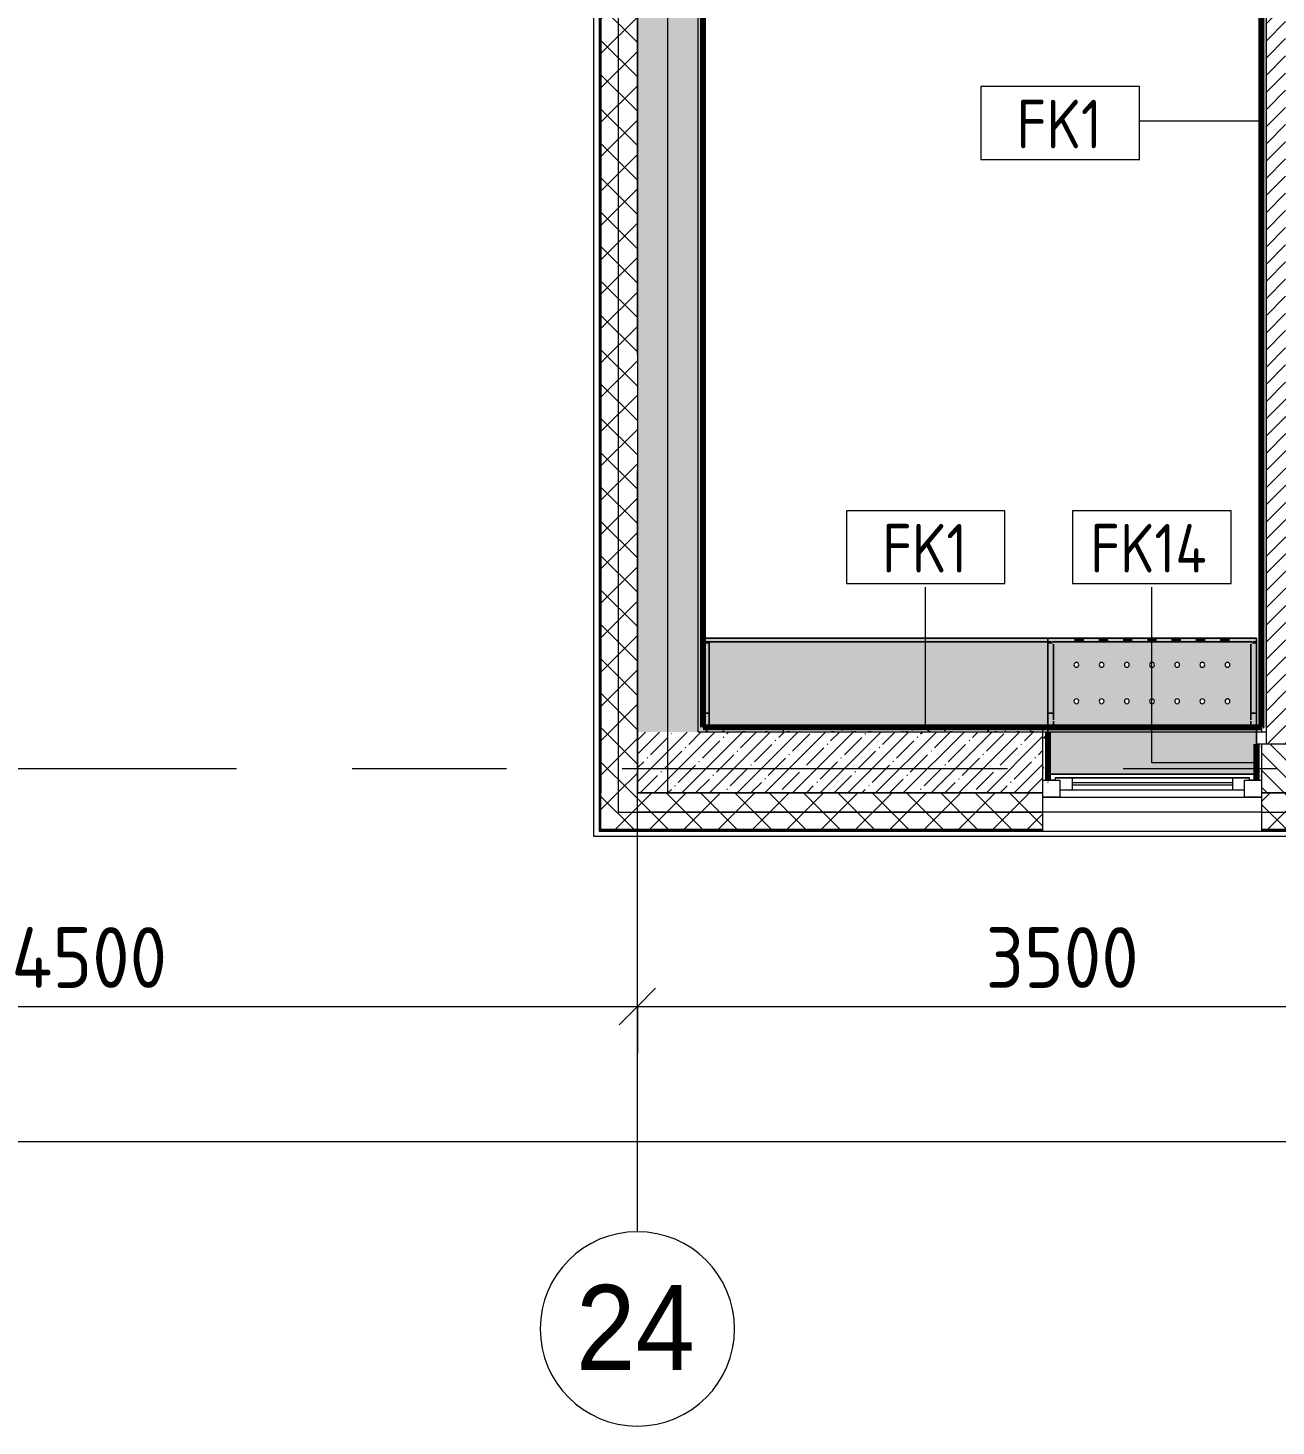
# Model space of a CAD drawing. Header units: millimetres. Extents: x 81711 to 274967, y -8553 to 29000.
# Drawn here: x 86850 to 91990, y -2706 to 3048 of the extents above; entities that cross this region are included whole.
import ezdxf

# ---------------------------------------------------------------- set-up
doc = ezdxf.new("R2010")
doc.units = ezdxf.units.MM
doc.linetypes.add('Осевая', pattern=[3175, 635, -476.25, 1587.5, -476.25])
for name, color, linetype, lineweight in [('A-ANNO-DIMS', 7, 'Continuous', 9), ('A-ANNO-DIMS-100', 7, 'Continuous', 9), ('A-GLAZ', 7, 'Continuous', 9), ('A-GLAZ-1', 7, 'Continuous', 13), ('A-WALL', 7, 'Continuous', 9), ('A-WALL-IDEN', 7, 'Continuous', 9), ('I-WALL', 7, 'Continuous', 9), ('Оси', 7, 'Continuous', 9), ('Оси-1', 7, 'Continuous', 20), ('Оси-2', 7, 'Осевая', 9)]:
    doc.layers.add(name, color=color, linetype=linetype, lineweight=lineweight)
for name, color, linetype, lineweight, true_color in [('A-WALL-1', 7, 'Continuous', 9, 0xc0c0c0), ('A-WALL-2', 7, 'Continuous', 9, 0xff80c0), ('I-WALL-19', 7, 'Continuous', 80, 0xffd2ff), ('I-WALL-5', 7, 'Continuous', 9, 0xc0c0c0), ('I-WALL-6', 7, 'Continuous', 9, 0xcbc7bf), ('I-WALL-8', 7, 'Continuous', 80, 0xff80c0), ('S-WALL-ANLY', 7, 'Continuous', 13, 0x008040), ('S-WALL-ANLY-1', 7, 'Continuous', 5, 0x008040), ('Знаки-2', 9, 'Continuous', 9, 0x808080), ('Знаки-3', 7, 'Continuous', 9, 0xd1cabb), ('Знаки-5', 7, 'Continuous', 9, 0xc1bbaf), ('Знаки-6', 7, 'Continuous', 9, 0xaba79f), ('Знаки-7', 7, 'Continuous', 9, 0xd4ccbd), ('Знаки-8', 7, 'Continuous', 9, 0xccc5b7)]:
    doc.layers.add(name, color=color, linetype=linetype, lineweight=lineweight, true_color=true_color)
doc.layers.add('Знаки-4', color=7, linetype='Continuous', lineweight=9, transparency=0.5)
doc.styles.add('Arial', font='arial.ttf', dxfattribs={"width": 0.9, "height": 350})
doc.styles.add('GOST Common', font='GOST_Common.ttf', dxfattribs={"width": 0.9, "height": 200})
doc.styles.add('ISOCPEUR', font='isocpeur.ttf', dxfattribs={"width": 0.9, "height": 250})
doc.dimstyles.new('ISO-2_5_0_9К_БОЛЬШОЙ_1', dxfattribs={"dimscale": 304.8, "dimtxt": 248.995294, "dimasz": 0.492126, "dimexe": 0.393701, "dimexo": 0.984252, "dimgap": 0, "dimtad": 1, "dimdec": 0, "dimrnd": 10, "dimzin": 0, "dimdsep": 46, "dimtxsty": 'ISOCPEUR', "dimblk1": 'OBLIQUE', "dimblk2": 'OBLIQUE', "dimsah": 1, "dimcen": 0.09, "dimdle": 0.393701, "dimazin": 0, "dimtfac": 1, "dimtdec": 4, "dimtix": 1, "dimtmove": 0, "dimatfit": 3, "dimfxl": 1, "dimtvp": 1, "dimtolj": 1, "dimtzin": 0, "dimarcsym": 2})
pattern_1 = [(45, (0, 0), (-70.71068, 70.71068), []), (135, (0, 0), (-70.71068, -70.71068), [])]
pattern_2 = [(45, (0, 0), (-57.024626, 57.024626), []), (45, (57.025, 0), (-57.024626, 57.024626), [100.806, -20.161, 3.353, -16.808])]
pattern_3 = [(0, (0, 0), (121.92, 30.48), [10.058, -81.382, 10.058, -81.382, -487.68]), (0, (0, 0), (121.92, 30.48), [-182.88, 10.058, -172.822, 10.058, -81.382, -213.36]), (0, (0, 0), (121.92, 30.48), [-457.2, 10.058, -50.902, 10.058, -142.342]), (120, (45.72, 15.24), (-87.356454, 90.345817), [10.058, -81.382, 10.058, -81.382, -487.68]), (120, (45.72, 15.24), (-87.356454, 90.345817), [-182.88, 10.058, -172.822, 10.058, -81.382, -213.36]), (120, (45.72, 15.24), (-87.356454, 90.345817), [-457.2, 10.058, -50.902, 10.058, -142.342]), (240, (60.96, 76.2), (-34.563546, -120.825817), [10.058, -81.382, 10.058, -81.382, -487.68]), (240, (60.96, 76.2), (-34.563546, -120.825817), [-182.88, 10.058, -172.822, 10.058, -81.382, -213.36]), (240, (60.96, 76.2), (-34.563546, -120.825817), [-457.2, 10.058, -50.902, 10.058, -142.342])]

# ---------------------------------------------------------------- blocks, each defined once
blk = doc.blocks.new('120_Окно_СКБ_1Ст - 120_Окно_СКБ_1Ст 900х2500_h_ с форточкой-22876038-План отделки стен 1 этажа в осях 23_1-33')
at = {"layer": 'A-GLAZ'}
for p, q in [((450, -57), (-450, -57)), ((-330, -107), (330, -107)), ((-430, -127), (-400, -127)), ((330, -117), (-330, -117)), ((400, -127), (430, -127))]:
    blk.add_line(p, q, dxfattribs=at)
at = {"layer": 'A-GLAZ-1'}
for p, q in [((-450, -127), (-450, -57)), ((-450, -57), (-380, -57)), ((-380, -57), (-380, -127)), ((380, -127), (380, -57)), ((380, -57), (450, -57)), ((450, -57), (450, -127)), ((380, -87), (-380, -87)), ((-380, -87), (-380, -127)), ((-330, -137), (-330, -87)), ((330, -137), (330, -87)), ((380, -127), (380, -87)), ((-380, -127), (-450, -127)), ((-380, -127), (-400, -127)), ((-400, -127), (-400, -137)), ((-400, -137), (400, -137)), ((400, -137), (-400, -137)), ((450, -127), (380, -127)), ((400, -127), (380, -127)), ((400, -137), (400, -127))]:
    blk.add_line(p, q, dxfattribs=at)
blk = doc.blocks.new('Зашивка радиатора_ с перфорацией М1_1 - Зашивка радиатора_ с перфорацией М1_1-31131234-План отделки стен 1 этажа в осях 23_1-33')
at = {"layer": 'Знаки-4'}
for points in [[(430, 380), (-430, 380), (-430, 180), (430, 180), (430, 207.4)], [(413, -163.9), (-430, -163.9), (-430, -179.9), (430, -179.7), (430, -163.9), (413.6, -163.9)], [(-319, -163.9), (-318.3, -179.9), (-279, -179.9), (-279.7, -163.9), (-318.9, -163.9)], [(-299, -163.9), (-309, -163.9), (-308.7, -179.9), (-289, -179.9), (-289.3, -163.9), (-296.4, -163.9)], [(-219, -163.9), (-218.3, -179.9), (-179, -179.9), (-179.7, -163.9), (-218.3, -163.9)], [(-199, -163.9), (-209, -163.9), (-208.7, -179.9), (-189, -179.9), (-189.3, -163.9), (-196.4, -163.9)], [(-101.6, -163.9), (-119, -163.9), (-118.3, -179.9), (-79, -179.9), (-79.7, -163.9), (-99, -163.9)], [(-99, -163.9), (-109, -163.9), (-108.7, -179.9), (-89, -179.9), (-89.3, -163.9), (-96.4, -163.9)], [(-99, -163.9), (-109, -163.9), (-108.7, -179.9), (-89, -179.9), (-89.3, -163.9), (-96.4, -163.9)], [(1, -163.9), (-19, -163.9), (-18.3, -179.9), (21, -179.9), (20.3, -163.9), (6.2, -163.9)], [(1, -163.9), (-9, -163.9), (-8.7, -179.9), (11, -179.9), (10.7, -163.9), (3.6, -163.9)], [(103.6, -163.9), (81, -163.9), (81.7, -179.9), (121, -179.9), (120.3, -163.9), (104.7, -163.9)], [(101, -163.9), (91, -163.9), (91.3, -179.9), (111, -179.9), (110.7, -163.9), (103.6, -163.9)], [(181, -163.9), (181.7, -179.9), (221, -179.9), (220.3, -163.9), (181.7, -163.9)], [(201, -163.9), (191, -163.9), (191.3, -179.9), (211, -179.9), (210.7, -163.9), (203.6, -163.9)], [(201, -163.9), (191, -163.9), (191.3, -179.9), (211, -179.9), (210.7, -163.9), (203.6, -163.9)], [(301, -163.9), (281, -163.9), (281.7, -179.9), (321, -179.9), (320.3, -163.9), (306.2, -163.9)], [(301, -163.9), (291, -163.9), (291.3, -179.9), (311, -179.9), (310.7, -163.9), (303.6, -163.9)]]:
    blk.add_hatch(color=256, dxfattribs=at).paths.add_polyline_path(points)
h = blk.add_hatch(color=256, dxfattribs=at)
h.paths.add_polyline_path([(297, 180), (-430, 180), (-430, -179.9), (430.2, -179.9), (430.2, 180)])
h.paths.add_polyline_path([(-102.8, 90.4), (-97.8, 89), (-94.1, 85.4), (-92.8, 80.4), (-94.1, 75.4), (-97.8, 71.7), (-102.8, 70.4), (-107.8, 71.7), (-111.4, 75.4), (-112.8, 80.4), (-111.4, 85.4), (-107.8, 89), (-105.3, 90)])
h.paths.add_polyline_path([(-206.5, 90.4), (-201.5, 89), (-197.8, 85.4), (-196.5, 80.4), (-197.8, 75.4), (-202, 71.5), (-206.5, 70.4), (-211.5, 71.7), (-215.2, 75.4), (-216.5, 80.4), (-215.2, 85.4), (-211.5, 89), (-209.1, 90)])
h.paths.add_polyline_path([(312.2, 90.4), (317.2, 89), (320.9, 85.4), (322.2, 80.4), (320.9, 75.4), (317.2, 71.7), (312.2, 70.4), (307.2, 71.7), (303.6, 75.4), (302.2, 80.4), (303.6, 85.4), (307.2, 89), (309.7, 90)])
h.paths.add_polyline_path([(-310.3, 90.4), (-305.3, 89), (-301.6, 85.4), (-300.3, 80.4), (-301.6, 75.4), (-305.3, 71.7), (-310.3, 70.4), (-315.3, 71.7), (-318.9, 75.4), (-320.3, 80.4), (-318.9, 85.4), (-315.3, 89), (-312.8, 90)])
h.paths.add_polyline_path([(104.7, 90.4), (109.7, 89), (113.4, 85.4), (114.7, 80.4), (113.4, 75.4), (109.7, 71.7), (104.7, 70.4), (99.7, 71.7), (96.1, 75.4), (94.7, 80.4), (96.1, 85.4), (99.7, 89), (102.2, 90)])
h.paths.add_polyline_path([(1, 90.4), (6, 89), (9.7, 85.4), (11, 80.4), (9.7, 75.4), (6, 71.7), (1, 70.4), (-4, 71.7), (-7.7, 75.4), (-9, 80.4), (-7.7, 85.4), (-4, 89), (-1.6, 90)])
h.paths.add_polyline_path([(208.5, 90.4), (213.5, 89), (217.2, 85.4), (218.5, 80.4), (217.2, 75.4), (213.5, 71.7), (208.5, 70.4), (203.5, 71.7), (199.8, 75.4), (198.5, 80.4), (199.8, 85.4), (203.5, 89), (205.9, 90)])
h.paths.add_polyline_path([(-310.3, -59.6), (-305.3, -61), (-301.6, -64.6), (-300.3, -69.6), (-301.6, -74.6), (-305.3, -78.3), (-310.3, -79.6), (-315.3, -78.3), (-318.9, -74.6), (-320.3, -69.6), (-318.9, -64.6), (-315.3, -61), (-312.8, -60)])
h.paths.add_polyline_path([(104.7, -59.6), (109.7, -61), (113.4, -64.6), (114.7, -69.6), (113.4, -74.6), (109.7, -78.3), (104.7, -79.6), (99.7, -78.3), (96.1, -74.6), (94.7, -69.6), (96.1, -64.6), (99.7, -61), (102.2, -60)])
h.paths.add_polyline_path([(312.2, -59.6), (317.2, -61), (320.9, -64.6), (322.2, -69.6), (320.9, -74.6), (317.2, -78.3), (312.2, -79.6), (307.2, -78.3), (303.6, -74.6), (302.2, -69.6), (303.6, -64.6), (307.2, -61), (309.7, -60)])
h.paths.add_polyline_path([(208.5, -59.6), (213.5, -61), (217.2, -64.6), (218.5, -69.6), (217.2, -74.6), (213.5, -78.3), (208.5, -79.6), (203.5, -78.3), (199.8, -74.6), (198.5, -69.6), (199.8, -64.6), (203.5, -61), (205.9, -60)])
h.paths.add_polyline_path([(-102.8, -59.6), (-97.8, -61), (-94.1, -64.6), (-92.8, -69.6), (-94.1, -74.6), (-97.8, -78.3), (-102.8, -79.6), (-107.8, -78.3), (-111.4, -74.6), (-112.8, -69.6), (-111.4, -64.6), (-107.8, -61), (-105.3, -60)])
h.paths.add_polyline_path([(-206.5, -59.6), (-201.5, -61), (-197.8, -64.6), (-196.5, -69.6), (-197.8, -74.6), (-202, -78.5), (-206.5, -79.6), (-211.5, -78.3), (-215.2, -74.6), (-216.5, -69.6), (-215.2, -64.6), (-211.5, -61), (-209.1, -60)])
h.paths.add_polyline_path([(1, -59.6), (6, -61), (9.7, -64.6), (11, -69.6), (9.7, -74.6), (6, -78.3), (1, -79.6), (-4, -78.3), (-7.7, -74.6), (-9, -69.6), (-7.7, -64.6), (-4, -61), (-1.6, -60)])
at = {"layer": 'Знаки-2'}
for p, q in [((430, 380), (-430, 380)), ((-430, 257.4), (-430, 180)), ((-430, 180), (430, 180)), ((430.2, 180), (-430, 180)), ((-430, 180), (-430, -179.9)), ((430, 180), (430, 207.4)), ((430.2, -179.9), (430.2, 180)), ((-430, -179.9), (430.2, -179.9))]:
    blk.add_line(p, q, dxfattribs=at)
for centre, start, end in [((-310.3, 80.4), 180, 0), ((-310.3, 80.4), 0, 180), ((-206.5, 80.4), 0, 180), ((-206.5, 80.4), 180, 360), ((-102.8, 80.4), 0, 180), ((-102.8, 80.4), 180, 0), ((1, 80.4), 0, 180), ((1, 80.4), 180, 0), ((104.7, 80.4), 0, 180), ((104.7, 80.4), 180, 360), ((208.5, 80.4), 0, 180), ((208.5, 80.4), 180, 0), ((312.2, 80.4), 0, 180), ((312.2, 80.4), 180, 0), ((-310.3, -69.6), 0, 180), ((-310.3, -69.6), 180, 0), ((-206.5, -69.6), 0, 180), ((-206.5, -69.6), 180, 0), ((-102.8, -69.6), 0, 180), ((-102.8, -69.6), 180, 0), ((1, -69.6), 0, 180), ((1, -69.6), 180, 0), ((104.7, -69.6), 0, 180), ((104.7, -69.6), 180, 0), ((208.5, -69.6), 0, 180), ((208.5, -69.6), 180, 0), ((312.2, -69.6), 0, 180), ((312.2, -69.6), 180, 0)]:
    blk.add_arc(centre, 10, start, end, dxfattribs=at)
at = {"layer": 'Знаки-3'}
for p, q in [((-304.2, -163.9), (-307.7, -163.9)), ((-294, -163.9), (-304, -163.9)), ((-290.3, -163.9), (-293.8, -163.9)), ((-204.2, -163.9), (-207.7, -163.9)), ((-202, -163.9), (-204, -163.9)), ((-194, -163.9), (-201.6, -163.9)), ((-190.3, -163.9), (-193.8, -163.9)), ((-107.7, -163.9), (-104.2, -163.9)), ((-104.2, -163.9), (-107.7, -163.9)), ((-104, -163.9), (-94, -163.9)), ((-94, -163.9), (-104, -163.9)), ((-93.8, -163.9), (-90.3, -163.9)), ((-90.3, -163.9), (-93.8, -163.9)), ((-4.2, -163.9), (-7.7, -163.9)), ((6, -163.9), (-4, -163.9)), ((9.7, -163.9), (6.2, -163.9)), ((95.8, -163.9), (92.3, -163.9)), ((106, -163.9), (96, -163.9)), ((109.7, -163.9), (106.2, -163.9)), ((192.3, -163.9), (195.8, -163.9)), ((195.8, -163.9), (192.3, -163.9)), ((196, -163.9), (206, -163.9)), ((206, -163.9), (196, -163.9)), ((206.2, -163.9), (209.7, -163.9)), ((209.7, -163.9), (206.2, -163.9)), ((295.8, -163.9), (292.3, -163.9)), ((306, -163.9), (297, -163.9)), ((309.7, -163.9), (306.2, -163.9)), ((430, -164), (430, -179.7)), ((-307.7, -179.9), (-304.2, -179.9)), ((-304, -179.9), (-294, -179.9)), ((-293.8, -179.9), (-290.3, -179.9)), ((-207.7, -179.9), (-204.2, -179.9)), ((-204, -179.9), (-202, -179.9)), ((-201.6, -179.9), (-194, -179.9)), ((-193.8, -179.9), (-190.3, -179.9)), ((-107.7, -179.9), (-104.2, -179.9)), ((-104.2, -179.9), (-107.7, -179.9)), ((-104, -179.9), (-94, -179.9)), ((-94, -179.9), (-104, -179.9)), ((-93.8, -179.9), (-90.3, -179.9)), ((-90.3, -179.9), (-93.8, -179.9)), ((-7.7, -179.9), (-4.2, -179.9)), ((-4, -179.9), (6, -179.9)), ((6.2, -179.9), (9.7, -179.9)), ((92.3, -179.9), (95.8, -179.9)), ((96, -179.9), (106, -179.9)), ((106.2, -179.9), (109.7, -179.9)), ((192.3, -179.9), (195.8, -179.9)), ((195.8, -179.9), (192.3, -179.9)), ((196, -179.9), (206, -179.9)), ((206, -179.9), (196, -179.9)), ((206.2, -179.9), (209.7, -179.9)), ((209.7, -179.9), (206.2, -179.9)), ((292.3, -179.9), (295.8, -179.9)), ((297, -179.9), (306, -179.9)), ((306.2, -179.9), (309.7, -179.9))]:
    blk.add_line(p, q, dxfattribs=at)
at = {"layer": 'Знаки-5'}
for p, q in [((-430, 257.4), (-430, 380)), ((430, 380), (430, 207.4)), ((430, 180), (-430, 180)), ((-430, 180), (430, 180)), ((430.2, 179.9), (430.2, -179.9)), ((-414.4, -163.9), (-430, -163.9)), ((-430, -163.9), (-430, -179.9)), ((-394.9, -163.9), (-410.5, -163.9)), ((-319, -163.9), (-394.3, -163.9)), ((-319, -163.9), (-279, -163.9)), ((-316.3, -163.9), (-319, -163.9)), ((-293.8, -163.9), (-316.3, -163.9)), ((-279.7, -163.9), (-293.8, -163.9)), ((-279, -163.9), (-279.7, -163.9)), ((-219, -163.9), (-279, -163.9)), ((-219, -163.9), (-213.1, -163.9)), ((-216.3, -163.9), (-219, -163.9)), ((-209, -163.9), (-216.3, -163.9)), ((-213.1, -163.9), (-209, -163.9)), ((-209, -163.9), (-206.1, -163.9)), ((-190.3, -163.9), (-209, -163.9)), ((-206.1, -163.9), (-191.9, -163.9)), ((-191.9, -163.9), (-189, -163.9)), ((-189, -163.9), (-190.3, -163.9)), ((-189, -163.9), (-179, -163.9)), ((-179, -163.9), (-189, -163.9)), ((-119, -163.9), (-179, -163.9)), ((-119, -163.9), (-109, -163.9)), ((-109, -163.9), (-119, -163.9)), ((-109, -163.9), (-89, -163.9)), ((-107.7, -163.9), (-109, -163.9)), ((-99, -163.9), (-107.7, -163.9)), ((-90.3, -163.9), (-99, -163.9)), ((-89, -163.9), (-90.3, -163.9)), ((-89, -163.9), (-79, -163.9)), ((-79, -163.9), (-89, -163.9)), ((-19, -163.9), (-79, -163.9)), ((-19, -163.9), (1, -163.9)), ((18.3, -163.9), (-19, -163.9)), ((1, -163.9), (18.3, -163.9)), ((18.3, -163.9), (21, -163.9)), ((21, -163.9), (18.3, -163.9)), ((81, -163.9), (21, -163.9)), ((81, -163.9), (91, -163.9)), ((83.7, -163.9), (81, -163.9)), ((91, -163.9), (83.7, -163.9)), ((91, -163.9), (92.3, -163.9)), ((111, -163.9), (91, -163.9)), ((92.3, -163.9), (101, -163.9)), ((101, -163.9), (111, -163.9)), ((111, -163.9), (121, -163.9)), ((121, -163.9), (111, -163.9)), ((181, -163.9), (121, -163.9)), ((181, -163.9), (191, -163.9)), ((183.7, -163.9), (181, -163.9)), ((191, -163.9), (183.7, -163.9)), ((191, -163.9), (201, -163.9)), ((209.7, -163.9), (191, -163.9)), ((201, -163.9), (209.7, -163.9)), ((209.7, -163.9), (211, -163.9)), ((211, -163.9), (209.7, -163.9)), ((211, -163.9), (221, -163.9)), ((221, -163.9), (211, -163.9)), ((281, -163.9), (221, -163.9)), ((281, -163.9), (286.9, -163.9)), ((291, -163.9), (281, -163.9)), ((286.9, -163.9), (315.1, -163.9)), ((318.3, -163.9), (291, -163.9)), ((315.1, -163.9), (321, -163.9)), ((321, -163.9), (318.3, -163.9)), ((394.9, -163.9), (321, -163.9)), ((411.1, -163.9), (395.4, -163.9)), ((430, -163.9), (414.9, -163.9)), ((430, -179.7), (430, -163.9)), ((-430, -179.9), (-319, -179.9)), ((-319, -179.9), (-313.1, -179.9)), ((-279, -179.9), (-319, -179.9)), ((-313.1, -179.9), (-293.8, -179.9)), ((-293.8, -179.9), (-279.7, -179.9)), ((-279.7, -179.9), (-279, -179.9)), ((-279, -179.9), (-219, -179.9)), ((-219, -179.9), (-209, -179.9)), ((-218.3, -179.9), (-219, -179.9)), ((-209, -179.9), (-218.3, -179.9)), ((-209, -179.9), (-206.1, -179.9)), ((-189, -179.9), (-209, -179.9)), ((-206.1, -179.9), (-189, -179.9)), ((-189, -179.9), (-179, -179.9)), ((-184.9, -179.9), (-189, -179.9)), ((-179, -179.9), (-184.9, -179.9)), ((-179, -179.9), (-119, -179.9)), ((-119, -179.9), (-109, -179.9)), ((-118.3, -179.9), (-119, -179.9)), ((-109, -179.9), (-118.3, -179.9)), ((-109, -179.9), (-106.1, -179.9)), ((-89, -179.9), (-109, -179.9)), ((-106.1, -179.9), (-96.4, -179.9)), ((-96.4, -179.9), (-89.3, -179.9)), ((-89.3, -179.9), (-89, -179.9)), ((-89, -179.9), (-79, -179.9)), ((-84.9, -179.9), (-89, -179.9)), ((-79, -179.9), (-84.9, -179.9)), ((-79, -179.9), (-19, -179.9)), ((-19, -179.9), (-18.3, -179.9)), ((21, -179.9), (-19, -179.9)), ((-18.3, -179.9), (-16.3, -179.9)), ((-16.3, -179.9), (-13.1, -179.9)), ((-13.1, -179.9), (-9, -179.9)), ((-9, -179.9), (21, -179.9)), ((21, -179.9), (81, -179.9)), ((81, -179.9), (91, -179.9)), ((91, -179.9), (81, -179.9)), ((91, -179.9), (111, -179.9)), ((96, -179.9), (91, -179.9)), ((111, -179.9), (96, -179.9)), ((111, -179.9), (121, -179.9)), ((121, -179.9), (111, -179.9)), ((121, -179.9), (181, -179.9)), ((181, -179.9), (191, -179.9)), ((191, -179.9), (181, -179.9)), ((191, -179.9), (196, -179.9)), ((211, -179.9), (191, -179.9)), ((196, -179.9), (211, -179.9)), ((211, -179.9), (221, -179.9)), ((221, -179.9), (211, -179.9)), ((221, -179.9), (281, -179.9)), ((281, -179.9), (321, -179.9)), ((291, -179.9), (281, -179.9)), ((321, -179.9), (291, -179.9)), ((321, -179.9), (430, -179.9))]:
    blk.add_line(p, q, dxfattribs=at)
at = {"layer": 'Знаки-6'}
for p, q in [((-430, 380), (430, 380)), ((-430, 180), (-430, 257.4)), ((-430, -179.9), (-430, 180)), ((430, 207.4), (430, 180)), ((-430, -163.9), (-414.4, -163.9)), ((-430, -163.9), (-430, -179.9)), ((-410.5, -163.9), (-394.9, -163.9)), ((-394.3, -163.9), (394.9, -163.9)), ((395.4, -163.9), (411.1, -163.9)), ((414.9, -163.9), (430, -163.9)), ((430, -179.9), (-430, -179.9)), ((430, -179.9), (-430, -179.9))]:
    blk.add_line(p, q, dxfattribs=at)
for centre, start, end in [((-310.3, 80.4), 0, 180), ((-310.3, 80.4), 180, 210), ((-310.3, 80.4), 210, 240), ((-310.3, 80.4), 240, 255), ((-310.3, 80.4), 255, 285), ((-310.3, 80.4), 285, 300), ((-310.3, 80.4), 300, 315), ((-310.3, 80.4), 315, 330), ((-310.3, 80.4), 330, 345), ((-310.3, 80.4), 345, 360), ((-206.5, 80.4), 0, 180), ((-206.5, 80.4), 180, 360), ((-102.8, 80.4), 0, 180), ((-102.8, 80.4), 180, 360), ((1, 80.4), 0, 180), ((1, 80.4), 180, 360), ((104.7, 80.4), 0, 180), ((104.7, 80.4), 180, 360), ((208.5, 80.4), 0, 180), ((208.5, 80.4), 180, 360), ((312.2, 80.4), 0, 180), ((312.2, 80.4), 180, 0), ((-310.3, -69.6), 0, 180), ((-310.3, -69.6), 180, 360), ((-206.5, -69.6), 0, 180), ((-206.5, -69.6), 180, 360), ((-102.8, -69.6), 0, 180), ((-102.8, -69.6), 180, 360), ((1, -69.6), 0, 180), ((1, -69.6), 180, 360), ((104.7, -69.6), 0, 180), ((104.7, -69.6), 180, 360), ((208.5, -69.6), 0, 180), ((208.5, -69.6), 180, 360), ((312.2, -69.6), 0, 180), ((312.2, -69.6), 180, 360)]:
    blk.add_arc(centre, 10, start, end, dxfattribs=at)
at = {"layer": 'Знаки-7'}
for p, q in [((-104.2, -163.9), (-107.7, -163.9)), ((-94, -163.9), (-104, -163.9)), ((-90.3, -163.9), (-93.8, -163.9)), ((195.8, -163.9), (192.3, -163.9)), ((206, -163.9), (196, -163.9)), ((209.7, -163.9), (206.2, -163.9)), ((-107.7, -179.9), (-104.2, -179.9)), ((-104, -179.9), (-94, -179.9)), ((-93.8, -179.9), (-90.3, -179.9)), ((192.3, -179.9), (195.8, -179.9)), ((196, -179.9), (206, -179.9)), ((206.2, -179.9), (209.7, -179.9))]:
    blk.add_line(p, q, dxfattribs=at)
at = {"layer": 'Знаки-8'}
for p, q in [((-309, -163.9), (-318.3, -163.9)), ((-309, -163.9), (-307.7, -163.9)), ((-304.2, -163.9), (-309, -163.9)), ((-307.7, -163.9), (-304.2, -163.9)), ((-304, -163.9), (-301.6, -163.9)), ((-294, -163.9), (-304, -163.9)), ((-301.6, -163.9), (-294, -163.9)), ((-293.8, -163.9), (-289.3, -163.9)), ((-291.9, -163.9), (-293.8, -163.9)), ((-289, -163.9), (-291.9, -163.9)), ((-289.3, -163.9), (-289, -163.9)), ((-279.7, -163.9), (-289, -163.9)), ((-209, -163.9), (-218.3, -163.9)), ((-207.7, -163.9), (-204.2, -163.9)), ((-204.2, -163.9), (-207.7, -163.9)), ((-204, -163.9), (-202, -163.9)), ((-202, -163.9), (-204, -163.9)), ((-201.6, -163.9), (-194, -163.9)), ((-194, -163.9), (-201.6, -163.9)), ((-193.8, -163.9), (-190.3, -163.9)), ((-190.3, -163.9), (-193.8, -163.9)), ((-179.7, -163.9), (-189, -163.9)), ((-109, -163.9), (-118.3, -163.9)), ((-109, -163.9), (-107.7, -163.9)), ((-107.7, -163.9), (-109, -163.9)), ((-107.7, -163.9), (-99, -163.9)), ((-101.6, -163.9), (-107.7, -163.9)), ((-94, -163.9), (-101.6, -163.9)), ((-99, -163.9), (-90.3, -163.9)), ((-89.3, -163.9), (-94, -163.9)), ((-90.3, -163.9), (-89, -163.9)), ((-89, -163.9), (-89.3, -163.9)), ((-79.7, -163.9), (-89, -163.9)), ((-9, -163.9), (-18.3, -163.9)), ((-9, -163.9), (-7.7, -163.9)), ((-8.7, -163.9), (-9, -163.9)), ((-7.7, -163.9), (-8.7, -163.9)), ((-7.7, -163.9), (-4.2, -163.9)), ((-4.2, -163.9), (-7.7, -163.9)), ((-4, -163.9), (6, -163.9)), ((3.6, -163.9), (-4, -163.9)), ((6, -163.9), (3.6, -163.9)), ((6.2, -163.9), (8.1, -163.9)), ((11, -163.9), (6.2, -163.9)), ((8.1, -163.9), (11, -163.9)), ((20.3, -163.9), (11, -163.9)), ((91, -163.9), (81.7, -163.9)), ((92.3, -163.9), (95.8, -163.9)), ((95.8, -163.9), (92.3, -163.9)), ((96, -163.9), (106, -163.9)), ((106, -163.9), (96, -163.9)), ((106.2, -163.9), (109.7, -163.9)), ((109.7, -163.9), (106.2, -163.9)), ((120.3, -163.9), (111, -163.9)), ((191, -163.9), (181.7, -163.9)), ((191, -163.9), (192.3, -163.9)), ((191.3, -163.9), (191, -163.9)), ((196, -163.9), (191.3, -163.9)), ((192.3, -163.9), (198.4, -163.9)), ((203.6, -163.9), (196, -163.9)), ((198.4, -163.9), (206, -163.9)), ((209.7, -163.9), (203.6, -163.9)), ((206, -163.9), (210.7, -163.9)), ((211, -163.9), (209.7, -163.9)), ((210.7, -163.9), (211, -163.9)), ((220.3, -163.9), (211, -163.9)), ((291, -163.9), (281.7, -163.9)), ((291, -163.9), (295.8, -163.9)), ((295.8, -163.9), (291, -163.9)), ((296, -163.9), (298.4, -163.9)), ((303.6, -163.9), (296, -163.9)), ((298.4, -163.9), (306, -163.9)), ((306, -163.9), (303.6, -163.9)), ((306.2, -163.9), (310.7, -163.9)), ((309.7, -163.9), (306.2, -163.9)), ((311, -163.9), (309.7, -163.9)), ((310.7, -163.9), (311, -163.9)), ((320.3, -163.9), (311, -163.9)), ((-318.3, -179.9), (-309, -179.9)), ((-309, -179.9), (-304.2, -179.9)), ((-308.7, -179.9), (-309, -179.9)), ((-304.2, -179.9), (-308.7, -179.9)), ((-304, -179.9), (-301.6, -179.9)), ((-296.4, -179.9), (-304, -179.9)), ((-301.6, -179.9), (-299, -179.9)), ((-299, -179.9), (-294, -179.9)), ((-294, -179.9), (-296.4, -179.9)), ((-293.8, -179.9), (-289.3, -179.9)), ((-290.3, -179.9), (-293.8, -179.9)), ((-289, -179.9), (-290.3, -179.9)), ((-289.3, -179.9), (-289, -179.9)), ((-289, -179.9), (-279.7, -179.9)), ((-218.3, -179.9), (-209, -179.9)), ((-207.7, -179.9), (-204.2, -179.9)), ((-204.2, -179.9), (-207.7, -179.9)), ((-204, -179.9), (-202, -179.9)), ((-202, -179.9), (-204, -179.9)), ((-201.6, -179.9), (-194, -179.9)), ((-194, -179.9), (-201.6, -179.9)), ((-193.8, -179.9), (-190.3, -179.9)), ((-190.3, -179.9), (-193.8, -179.9)), ((-189, -179.9), (-179.7, -179.9)), ((-118.3, -179.9), (-109, -179.9)), ((-109, -179.9), (-96.4, -179.9)), ((-99, -179.9), (-109, -179.9)), ((-94, -179.9), (-99, -179.9)), ((-96.4, -179.9), (-89, -179.9)), ((-91.9, -179.9), (-94, -179.9)), ((-89, -179.9), (-91.9, -179.9)), ((-89, -179.9), (-79.7, -179.9)), ((-18.3, -179.9), (-9, -179.9)), ((-9, -179.9), (-8.7, -179.9)), ((-8.7, -179.9), (-9, -179.9)), ((-8.7, -179.9), (-4.2, -179.9)), ((-7.7, -179.9), (-8.7, -179.9)), ((-4.2, -179.9), (-7.7, -179.9)), ((-4, -179.9), (3.6, -179.9)), ((-1.6, -179.9), (-4, -179.9)), ((6, -179.9), (-1.6, -179.9)), ((3.6, -179.9), (6, -179.9)), ((6.2, -179.9), (9.7, -179.9)), ((10.7, -179.9), (6.2, -179.9)), ((9.7, -179.9), (11, -179.9)), ((11, -179.9), (10.7, -179.9)), ((11, -179.9), (20.3, -179.9)), ((81.7, -179.9), (91, -179.9)), ((92.3, -179.9), (95.8, -179.9)), ((95.8, -179.9), (92.3, -179.9)), ((96, -179.9), (106, -179.9)), ((106, -179.9), (96, -179.9)), ((106.2, -179.9), (109.7, -179.9)), ((109.7, -179.9), (106.2, -179.9)), ((111, -179.9), (120.3, -179.9)), ((181.7, -179.9), (191, -179.9)), ((191, -179.9), (192.3, -179.9)), ((192.3, -179.9), (191, -179.9)), ((192.3, -179.9), (209.7, -179.9)), ((198.4, -179.9), (192.3, -179.9)), ((206, -179.9), (198.4, -179.9)), ((210.7, -179.9), (206, -179.9)), ((209.7, -179.9), (211, -179.9)), ((211, -179.9), (210.7, -179.9)), ((211, -179.9), (220.3, -179.9)), ((281.7, -179.9), (291, -179.9)), ((291, -179.9), (291.3, -179.9)), ((293.9, -179.9), (291, -179.9)), ((291.3, -179.9), (295.8, -179.9)), ((295.8, -179.9), (293.9, -179.9)), ((296, -179.9), (303.6, -179.9)), ((303.6, -179.9), (296, -179.9)), ((303.6, -179.9), (306, -179.9)), ((306, -179.9), (303.6, -179.9)), ((306.2, -179.9), (309.7, -179.9)), ((310.7, -179.9), (306.2, -179.9)), ((309.7, -179.9), (311, -179.9)), ((311, -179.9), (310.7, -179.9)), ((311, -179.9), (320.3, -179.9))]:
    blk.add_line(p, q, dxfattribs=at)
blk = doc.blocks.new('Зашивка_ торцевая панель - Зашивка_ торцевая панель Т2-31135790-План отделки стен 1 этажа в осях 23_1-33')
at = {"layer": 'Знаки-4'}
blk.add_hatch(color=256, dxfattribs=at).paths.add_polyline_path([(-430, -160), (-406, -159.9), (-406.8, 180), (-430, 180), (-430, -159.9)])
at = {"layer": 'Знаки-5'}
for p, q in [((-430, -159.5), (-430, 180)), ((-430, 180), (-411.1, 180)), ((-406, -104.7), (-406, 174.7)), ((-408.3, -110), (-430, -110)), ((-430, -110), (-408.3, -110)), ((-406, -110), (-407.9, -110)), ((-407.9, -110), (-406, -110)), ((-406, -110), (-406, -105.8)), ((-406, -136.8), (-406, -110)), ((-430, -160), (-406, -160)), ((-406, -150), (-406, -141.9)), ((-406, -160), (-406, -150.2))]:
    blk.add_line(p, q, dxfattribs=at)
at = {"layer": 'Знаки-6'}
for p, q in [((-430, 180), (-411.1, 180)), ((-406, 174.7), (-406, -104.7)), ((-406, -105.8), (-406, -136.8)), ((-406, -141.9), (-406, -150)), ((-406, -150.2), (-406, -160))]:
    blk.add_line(p, q, dxfattribs=at)
at = {"layer": 'Знаки-8'}
for p, q in [((-430, 180), (-430, -110)), ((-430, -110), (-430, -159.5)), ((-430, -160), (-406, -160))]:
    blk.add_line(p, q, dxfattribs=at)
blk = doc.blocks.new('Зашивка_ торцевая панель - Зашивка_ торцевая панель Т2-V31-План отделки стен 1 этажа в осях 23_1-33')
at = {"layer": 'Знаки-4'}
blk.add_hatch(color=256, dxfattribs=at).paths.add_polyline_path([(-406, -160), (-406, 180), (-430, 179.3), (-430, -160)])
at = {"layer": 'Знаки-5'}
for p, q in [((-430, 175.3), (-430, -106.1)), ((-425.4, 180), (-406, 180)), ((-406, -110), (-406, 180)), ((-430, -107.1), (-430, -110)), ((-430, -110), (-430, -137.4)), ((-428.7, -110), (-430, -110)), ((-430, -110), (-428.7, -110)), ((-406, -110), (-428.3, -110)), ((-428.3, -110), (-406, -110)), ((-406, -160), (-406, -110)), ((-430, -142.3), (-430, -150.2)), ((-430, -150.4), (-430, -160)), ((-430, -160), (-406, -160))]:
    blk.add_line(p, q, dxfattribs=at)
at = {"layer": 'Знаки-6'}
for p, q in [((-430, -106.1), (-430, 175.3)), ((-425.4, 180), (-406, 180)), ((-406, 180), (-406, -160)), ((-430, -137.4), (-430, -107.1)), ((-430, -150.2), (-430, -142.3)), ((-430, -160), (-430, -150.4))]:
    blk.add_line(p, q, dxfattribs=at)
at = {"layer": 'Знаки-8'}
blk.add_line((-430, -160), (-406, -160), dxfattribs=at)
blk = doc.blocks.new('Зашивка без перфорации М3_2_1 - М3_2_17-32617514-План отделки стен 1 этажа в осях 23_1-33')
at = {"layer": 'Знаки-4'}
for points in [[(-430, 180), (-430, -179.9), (990, -179.9), (990, 180), (767.5, 180)], [(-429.8, -163.9), (-430, -163.9), (-429.6, -179.9), (990, -179.9), (990, -163.9), (-396.7, -163.9)]]:
    blk.add_hatch(color=256, dxfattribs=at).paths.add_polyline_path(points)
at = {"layer": 'Знаки-2'}
for p, q in [((990, 180), (-430, 180)), ((-430, 180), (-430, -179.9)), ((-430, -179.9), (990, -179.9))]:
    blk.add_line(p, q, dxfattribs=at)
at = {"layer": 'Знаки-3'}
blk.add_line((-430, -163.9), (-430, -179.6), dxfattribs=at)
at = {"layer": 'Знаки-5'}
for p, q in [((965, 180), (989, 180)), ((-430, -179.6), (-430, -159.9)), ((-430, -163.9), (-430, -179.6)), ((990, -163.9), (-429.8, -163.9)), ((-430, -179.9), (990, -179.9))]:
    blk.add_line(p, q, dxfattribs=at)
at = {"layer": 'Знаки-6'}
for p, q in [((-430, 180), (965, 180)), ((-429.8, -163.9), (990, -163.9)), ((990, -179.9), (-430, -179.9)), ((990, -179.9), (-430, -179.9))]:
    blk.add_line(p, q, dxfattribs=at)
at = {"layer": 'Знаки-8'}
blk.add_line((-430, -159.9), (-430, 179.5), dxfattribs=at)
blk = doc.blocks.new('Зашивка_ торцевая панель - Зашивка_ торцевая панель Т2-V63-План отделки стен 1 этажа в осях 23_1-33')
at = {"layer": 'Знаки-4'}
blk.add_hatch(color=256, dxfattribs=at).paths.add_polyline_path([(-406, -160), (-406, 180), (-430, 180), (-430, -160)])
at = {"layer": 'Знаки-2'}
blk.add_line((-430, -160), (-406, -160), dxfattribs=at)
at = {"layer": 'Знаки-5'}
for p, q in [((-430, 180), (-430, -110)), ((-430, 180), (-406, 180)), ((-406, -110), (-406, 180)), ((-430, -110), (-430, -159.9)), ((-406, -110), (-430, -110)), ((-430, -110), (-406, -110)), ((-406, -159.9), (-406, -110))]:
    blk.add_line(p, q, dxfattribs=at)
at = {"layer": 'Знаки-6'}
for p, q in [((-430, -159.9), (-430, 180)), ((-430, 180), (-406, 180)), ((-406, 180), (-406, -159.9)), ((-430, -160), (-406, -160))]:
    blk.add_line(p, q, dxfattribs=at)
blk = doc.blocks.new('Ось сетки - D8-29747960-План отделки стен 1 этажа в осях 23_1-33')
at = {"layer": 'Оси-1'}
for start, end in [(360, 180), (180, 360)]:
    blk.add_arc((0, 0), 4, start, end, dxfattribs=at)
blk = doc.blocks.new('DIMBLOCK2-План отделки стен 1 этажа в осях 23_1-33')
at = {"layer": 'A-ANNO-DIMS-100'}
for p, q in [((84860, -1173.3), (84860, -859.4)), ((89360, -1173.3), (89360, -859.4)), ((84860, -979.4), (89360, -979.4)), ((84860, -979.4), (84860, -1173.3)), ((89360, -979.4), (89360, -1173.3))]:
    blk.add_line(p, q, dxfattribs=at)
at = {"layer": 'A-ANNO-DIMS-100', "lineweight": 20}
for p, q in [((84860, -979.4), (84935, -904.4)), ((89360, -979.4), (89435, -904.4)), ((84860, -979.4), (84785, -1054.4)), ((89360, -979.4), (89285, -1054.4))]:
    blk.add_line(p, q, dxfattribs=at)
at = {"layer": 'A-ANNO-DIMS-100', "color": 0, "insert": (86782, -652.7), "char_height": 250, "width": 787.208, "attachment_point": 1, "line_spacing_factor": 1.149209, "style": 'ISOCPEUR'}
blk.add_mtext('4500', dxfattribs=at)
blk = doc.blocks.new('_Oblique')
at = {"color": 0, "linetype": 'ByBlock', "lineweight": -2}
blk.add_line((-0.5, -0.5), (0.5, 0.5), dxfattribs=at)
blk = doc.blocks.new('DIMBLOCK3-План отделки стен 1 этажа в осях 23_1-33')
at = {"layer": 'A-ANNO-DIMS-100'}
for p, q in [((89360, -1173.3), (89360, -859.4)), ((92860, -1173.3), (92860, -859.4)), ((89360, -979.4), (92860, -979.4)), ((89360, -979.4), (89360, -1173.3)), ((92860, -979.4), (92860, -1173.3))]:
    blk.add_line(p, q, dxfattribs=at)
at = {"layer": 'A-ANNO-DIMS-100', "lineweight": 20}
for p, q in [((89360, -979.4), (89435, -904.4)), ((92860, -979.4), (92935, -904.4)), ((89360, -979.4), (89285, -1054.4)), ((92860, -979.4), (92785, -1054.4))]:
    blk.add_line(p, q, dxfattribs=at)
at = {"layer": 'A-ANNO-DIMS-100', "color": 0, "insert": (90794, -652.7), "char_height": 250, "width": 758.478, "attachment_point": 1, "line_spacing_factor": 1.149209, "style": 'ISOCPEUR'}
blk.add_mtext('3500', dxfattribs=at)
blk = doc.blocks.new('DIMBLOCK26-План отделки стен 1 этажа в осях 23_1-33')
at = {"layer": 'A-ANNO-DIMS-100'}
for p, q in [((84560, -1729.6), (84560, -1415.6)), ((125010, -1729.6), (125010, -1415.6)), ((84440, -1535.6), (125130, -1535.6)), ((84560, -1535.6), (84560, -1729.6)), ((125010, -1535.6), (125010, -1729.6))]:
    blk.add_line(p, q, dxfattribs=at)
at = {"layer": 'A-ANNO-DIMS-100', "lineweight": 20}
for p, q in [((84560, -1535.6), (84635, -1460.6)), ((125010, -1535.6), (125085, -1460.6)), ((84560, -1535.6), (84485, -1610.6)), ((125010, -1535.6), (124935, -1610.6))]:
    blk.add_line(p, q, dxfattribs=at)
at = {"layer": 'A-ANNO-DIMS-100', "color": 0, "insert": (104366, -1209), "char_height": 250, "width": 1005.558, "attachment_point": 1, "line_spacing_factor": 1.149209, "style": 'ISOCPEUR'}
blk.add_mtext('40450', dxfattribs=at)
blk = doc.blocks.new('М_стена_0001 - Типоразмер_без рамки-25382661-План отделки стен 1 этажа в осях 23_1-33')
at = {"layer": 'A-WALL-IDEN'}
for p, q in [((3.258, 1.523), (-3.273, 1.523)), ((-3.273, 1.523), (-3.273, -1.477)), ((3.258, -1.477), (3.258, 1.523)), ((-3.273, -1.477), (3.258, -1.477))]:
    blk.add_line(p, q, dxfattribs=at)

msp = doc.modelspace()

# ---------------------------------------------------------------- hatches: boundary and pattern name
at = {"layer": 'A-WALL'}
h = msp.add_hatch(dxfattribs=at)
h.set_pattern_fill('FP_5', color=256, style=0, pattern_type=2)
h.set_pattern_definition(pattern_1)
h.paths.add_polyline_path([(89360, -100), (89360, 7500), (89260, 7500), (89260, 7650), (89210, 7650), (89210, -100)])
h = msp.add_hatch(dxfattribs=at)
h.set_pattern_fill('FP_1', color=256, style=0, pattern_type=2)
h.set_pattern_definition([(135, (0, 0), (-35.35534, -35.35534), [])])
h.paths.add_polyline_path([(115980, -100), (117030, -100), (117030, 100), (115980, 100), (115980, -84.9)])
h.paths.add_polyline_path([(123730, -100), (123730, 100), (123530, 100), (123530, -100)])
h.paths.add_polyline_path([(109655, -100), (109830, -100), (109830, 100), (109480, 100), (109480, -100)])
h.paths.add_polyline_path([(105486.8, -100), (106230, -100), (106230, 100), (105180, 100), (105180, -100)])
h.paths.add_polyline_path([(111141.7, -100), (111630, -100), (111630, 100), (110730, 100), (110730, -100), (110809.1, -100)])
h.paths.add_polyline_path([(121230, -100), (121230, 100), (121130, 100), (121130, -100)])
h.paths.add_polyline_path([(119330, -100), (119330, 100), (118830, 100), (118830, -100), (119125.2, -100)])
h.paths.add_polyline_path([(113430, -100), (113680, -100), (113680, 100), (113430, 100)])
h.paths.add_polyline_path([(91930, -100), (92730, -100), (92730, 100), (91930, 100), (91930, -84.9)])
h.paths.add_polyline_path([(102630, -100), (102880, -100), (102880, 100), (102630, 100), (102630, 51.5)])
h.paths.add_polyline_path([(101162.4, -100), (101730, -100), (101730, 100), (100830, 100), (100830, -100)])
h.paths.add_polyline_path([(98105, -100), (98105, 100), (97105, 100), (97105, -100), (97835.9, -100)])
h.paths.add_polyline_path([(94780, -100), (94780, 100), (94530, 100), (94530, -100)])
h = msp.add_hatch(dxfattribs=at)
h.set_pattern_fill('FP_5', color=256, style=0, pattern_type=2)
h.set_pattern_definition(pattern_1)
h.paths.add_polyline_path([(123782.2, -250), (125080, -250), (125080, -100), (123530, -100), (123530, -250)])
h.paths.add_polyline_path([(115980, -250), (117030, -250), (117030, -100), (115980, -100)])
h.paths.add_polyline_path([(92181, -250), (92730, -250), (92730, -100), (91930, -100), (91930, -250)])
h.paths.add_polyline_path([(109811.2, -250), (109830, -250), (109830, -100), (109480, -100), (109480, -250)])
h.paths.add_polyline_path([(121230, -250), (121230, -100), (120230, -100), (120230, -250), (121121.1, -250)])
h.paths.add_polyline_path([(93630, -250), (94780, -250), (94780, -100), (93630, -100)])
h.paths.add_polyline_path([(107150, -250), (108030, -250), (108030, -100), (107130, -100), (107130, -250)])
h.paths.add_polyline_path([(119330, -250), (119330, -100), (117930, -100), (117930, -250), (119125.2, -250)])
h.paths.add_polyline_path([(97080, -250), (98130, -250), (98130, -100), (97080, -100)])
h.paths.add_polyline_path([(106152.1, -250), (106230, -250), (106230, -100), (105180, -100), (105180, -250), (105819.4, -250)])
h.paths.add_polyline_path([(110730, -250), (111630, -250), (111630, -100), (110730, -100)])
h.paths.add_polyline_path([(99930, -250), (99930, -100), (99030, -100), (99030, -250), (99166.5, -250)])
h.paths.add_polyline_path([(113680, -250), (113680, -100), (112530, -100), (112530, -250), (113470.2, -250)])
h.paths.add_polyline_path([(102880, -250), (102880, -100), (100830, -100), (100830, -250), (102825.6, -250)])
h.paths.add_polyline_path([(89210, -250), (91030, -250), (91030, -100), (89210, -100)])
at = {"layer": 'I-WALL'}
h = msp.add_hatch(dxfattribs=at)
h.set_pattern_fill('FP_64', color=256, style=0, pattern_type=2)
h.set_pattern_definition(pattern_3)
h.paths.add_polyline_path([(89630, 150), (89630, 8181.1), (89618, 8181.1), (89618, 8151.1), (89610, 8151.1), (89610, 150)])
h.paths.add_polyline_path([(89630, 9631.1), (89630, 10380), (89610, 10380), (89610.8, 9661.1), (89618, 9661.1), (89618, 9631.1)])
h = msp.add_hatch(dxfattribs=at)
h.set_pattern_fill('FP_64', color=256, style=0, pattern_type=2)
h.set_pattern_definition(pattern_3)
h.paths.add_polyline_path([(91930, 170), (91950, 170), (91949.8, 3700), (91942, 3700), (91942, 3730), (91930, 3730), (91930, 171)])
h.paths.add_polyline_path([(91930, 5180), (91942, 5180), (91942, 5210), (91950, 5210), (91950, 10400), (91930, 10400), (91930, 7527.3)])
h = msp.add_hatch(dxfattribs=at)
h.set_pattern_fill('FP_3', color=256, style=0, pattern_type=2)
h.set_pattern_definition([(45, (0, 0), (-35.35534, 35.35534), [])])
h.paths.add_polyline_path([(92030, 100), (92029, 3755), (91950, 3755), (91950, 100)])
h.paths.add_polyline_path([(92030, 5155), (92030, 10400), (91950, 10400), (91950, 5155), (92029, 5155)])
h = msp.add_hatch(dxfattribs=at)
h.set_pattern_fill('FP_2', color=256, style=0, pattern_type=2)
h.set_pattern_definition(pattern_2)
h.paths.add_polyline_path([(89610, 150), (89610, 7700), (89360, 7700), (89360, 150)])
h = msp.add_hatch(dxfattribs=at)
h.set_pattern_fill('FP_2', color=256, style=0, pattern_type=2)
h.set_pattern_definition(pattern_2)
h.paths.add_polyline_path([(89852.5, -100), (91030, -100), (91030, 150), (89360, 150), (89360, -100)])
h = msp.add_hatch(dxfattribs=at)
h.set_pattern_fill('FP_64', color=256, style=0, pattern_type=2)
h.set_pattern_definition(pattern_3)
h.paths.add_polyline_path([(91950, 150), (91950, 170), (91930, 170), (91930, 150)])
h.paths.add_polyline_path([(89852.5, 150), (91030, 150), (91030, 170), (89630, 170), (89630, 150)])
h = msp.add_hatch(dxfattribs=at)
h.set_pattern_fill('FP_64', color=256, style=0, pattern_type=2)
h.set_pattern_definition(pattern_3)
h.paths.add_polyline_path([(91030, -48), (91050, -48), (91050, 150), (91030, 150)])
h = msp.add_hatch(dxfattribs=at)
h.set_pattern_fill('FP_64', color=256, style=0, pattern_type=2)
h.set_pattern_definition(pattern_3)
h.paths.add_polyline_path([(91910, -48), (91930, -48), (91930, 100), (91910, 100)])

# ---------------------------------------------------------------- linework, layer by layer
at = {"layer": 'A-WALL'}
for p, q in [((89630, 170), (89630, 8181.1)), ((89207, 7650), (89207, -253)), ((89210, 7650), (89210, -100)), ((89631, 170), (89630, 170)), ((91930, 171), (91930, 170)), ((89210, -250), (89210, -100)), ((91930, -100), (92730, -100)), ((92730, -100), (91930, -100)), ((89207, -253), (91030, -253)), ((89210, -250), (91030, -250)), ((91930, -250), (92730, -250)), ((91930, -253), (92730, -253))]:
    msp.add_line(p, q, dxfattribs=at)
at = {"layer": 'A-WALL-1'}
for p, q in [((89180, -280), (89180, 7650)), ((89202, 7492), (89202, -258)), ((92730, 100), (91930, 100)), ((91930, 100), (91930, -258)), ((91030, -100), (89360, -100)), ((91030, -258), (91030, -100)), ((108030, -280), (89180, -280)), ((89202, -258), (92730, -258))]:
    msp.add_line(p, q, dxfattribs=at)
at = {"layer": 'A-WALL-2'}
for p, q in [((91930, 171), (91930, 3730)), ((89631, 170), (91030, 170))]:
    msp.add_line(p, q, dxfattribs=at)
at = {"layer": 'A-WALL-IDEN'}
for p, q in [((91929.5, 2665.3), (91427.6, 2665.3)), ((90547, 170.5), (90547, 747.2)), ((91478.1, 23.2), (91478.1, 747.2)), ((91896.3, 23.2), (91478.1, 23.2))]:
    msp.add_line(p, q, dxfattribs=at)
at = {"layer": 'I-WALL-19'}
for p, q in [((91050, 150), (91050, -48)), ((91051, 150), (91050, 150)), ((91051, -48), (91051, 150)), ((91909, 100), (91909, -48)), ((91910, 100), (91909, 100)), ((91910, -48), (91910, 100)), ((91050, -48), (91051, -48)), ((91909, -48), (91910, -48))]:
    msp.add_line(p, q, dxfattribs=at)
at = {"layer": 'I-WALL-5'}
for p, q in [((89610, 150), (89610, 8151.1)), ((89360, 7700), (89360, -100)), ((91950, 100), (91950, 3700)), ((91030, -100), (91030, 170)), ((91930, 170), (91930, 150)), ((91930, 100), (91910, 100)), ((91030, -48), (91050, -48)), ((91910, -48), (91930, -48)), ((89360, -100), (91030, -100))]:
    msp.add_line(p, q, dxfattribs=at)
at = {"layer": 'I-WALL-6'}
msp.add_line((91950, 150), (89610, 150), dxfattribs=at)
at = {"layer": 'I-WALL-8'}
for p, q in [((89631, 171), (89631, 8206.1)), ((91929, 3755), (91929, 171)), ((89631, 171), (91930, 171)), ((91030, 170), (91930, 170))]:
    msp.add_line(p, q, dxfattribs=at)
at = {"layer": 'S-WALL-ANLY'}
msp.add_line((91930, -179), (91030, -179), dxfattribs=at)
at = {"layer": 'S-WALL-ANLY-1'}
for p, q in [((89485, -100), (89485, 7700)), ((89281, 7571), (89281, -179)), ((89281, -179), (91030, -179)), ((91030, -179), (89360, -179)), ((91930, -179), (92730, -179))]:
    msp.add_line(p, q, dxfattribs=at)
at = {"layer": 'Оси'}
msp.add_line((89360, -1906.3), (89360, 593.7), dxfattribs=at)
at = {"layer": 'Оси-2'}
for p, q in [((89360, 593.7), (89360, 19415.1)), ((85010.7, 0), (122760, 0))]:
    msp.add_line(p, q, dxfattribs=at)

# ---------------------------------------------------------------- block references
at = {"layer": 'A-GLAZ', "rotation": 180}
msp.add_blockref('120_Окно_СКБ_1Ст - 120_Окно_СКБ_1Ст 900х2500_h_ с форточкой-22876038-План отделки стен 1 этажа в осях 23_1-33', (91480, -175), dxfattribs=at)
at = {"layer": 'A-WALL-IDEN', "xscale": 99.99999999999993, "yscale": 99.99999999999993, "zscale": 99.99999999999993}
for p in [(91101.8, 2654.8), (90547.8, 908.8), (91478.9, 908.8)]:
    msp.add_blockref('М_стена_0001 - Типоразмер_без рамки-25382661-План отделки стен 1 этажа в осях 23_1-33', p, dxfattribs=at)
at = {"layer": 'Знаки-3', "rotation": 180}
for name, p in [('Зашивка без перфорации М3_2_1 - М3_2_17-32617514-План отделки стен 1 этажа в осях 23_1-33', (90620, 357.4)), ('Зашивка радиатора_ с перфорацией М1_1 - Зашивка радиатора_ с перфорацией М1_1-31131234-План отделки стен 1 этажа в осях 23_1-33', (91480, 357.4))]:
    msp.add_blockref(name, p, dxfattribs=at)
at = {"layer": 'Знаки-5'}
for name, p in [('Зашивка_ торцевая панель - Зашивка_ торцевая панель Т2-V63-План отделки стен 1 этажа в осях 23_1-33', (90061, 337.4)), ('Зашивка_ торцевая панель - Зашивка_ торцевая панель Т2-31135790-План отделки стен 1 этажа в осях 23_1-33', (91480, 337.4)), ('Зашивка_ торцевая панель - Зашивка_ торцевая панель Т2-V31-План отделки стен 1 этажа в осях 23_1-33', (92316, 337.4))]:
    msp.add_blockref(name, p, dxfattribs=at)
at = {"layer": 'Оси-1', "xscale": 99.99999999999993, "yscale": 99.99999999999993, "zscale": 99.99999999999993}
msp.add_blockref('Ось сетки - D8-29747960-План отделки стен 1 этажа в осях 23_1-33', (89360, -2306.3), dxfattribs=at)

# ---------------------------------------------------------------- texts
at = {"layer": 'A-WALL-IDEN', "char_height": 200, "attachment_point": 1, "style": 'GOST Common'}
for s, insert, width in [('FK1', (90921.6, 2752.8), 447.342), ('FK1', (90367.5, 1006.8), 447.342), ('FK14', (91224.4, 1006.8), 627.721)]:
    msp.add_mtext(s, dxfattribs=dict(at, insert=insert, width=width))
at = {"layer": 'Оси', "insert": (89107.4, -2125.6), "char_height": 350, "width": 606.076, "attachment_point": 1, "style": 'Arial'}
msp.add_mtext('24', dxfattribs=at)

# ---------------------------------------------------------------- dimensions: what is measured, and where the dimension line sits
at = {"layer": 'A-ANNO-DIMS'}
for base, p1, p2, override, picture, middle in [((89360, -979.4), (84860, -873.3), (89360, -873.3), {"dimpost": '<>', "dimfxl": 4500}, 'DIMBLOCK2-План отделки стен 1 этажа в осях 23_1-33', (87110, -854.4)), ((92860, -979.4), (89360, -873.3), (92860, -873.3), {"dimpost": '<>', "dimfxl": 3500}, 'DIMBLOCK3-План отделки стен 1 этажа в осях 23_1-33', (91110, -854.4)), ((125010, -1535.6), (84560, -1429.6), (125010, -1429.6), {"dimpost": '<>', "dimfxl": 40450}, 'DIMBLOCK26-План отделки стен 1 этажа в осях 23_1-33', (104785, -1410.6))]:
    dim = msp.add_linear_dim(base=base, p1=p1, p2=p2, dimstyle='ISO-2_5_0_9К_БОЛЬШОЙ_1', override=override, dxfattribs=at)
    dim.commit()
    dim.dimension.update_dxf_attribs({"geometry": picture, "text_midpoint": middle})

doc.saveas('drawing.dxf')
